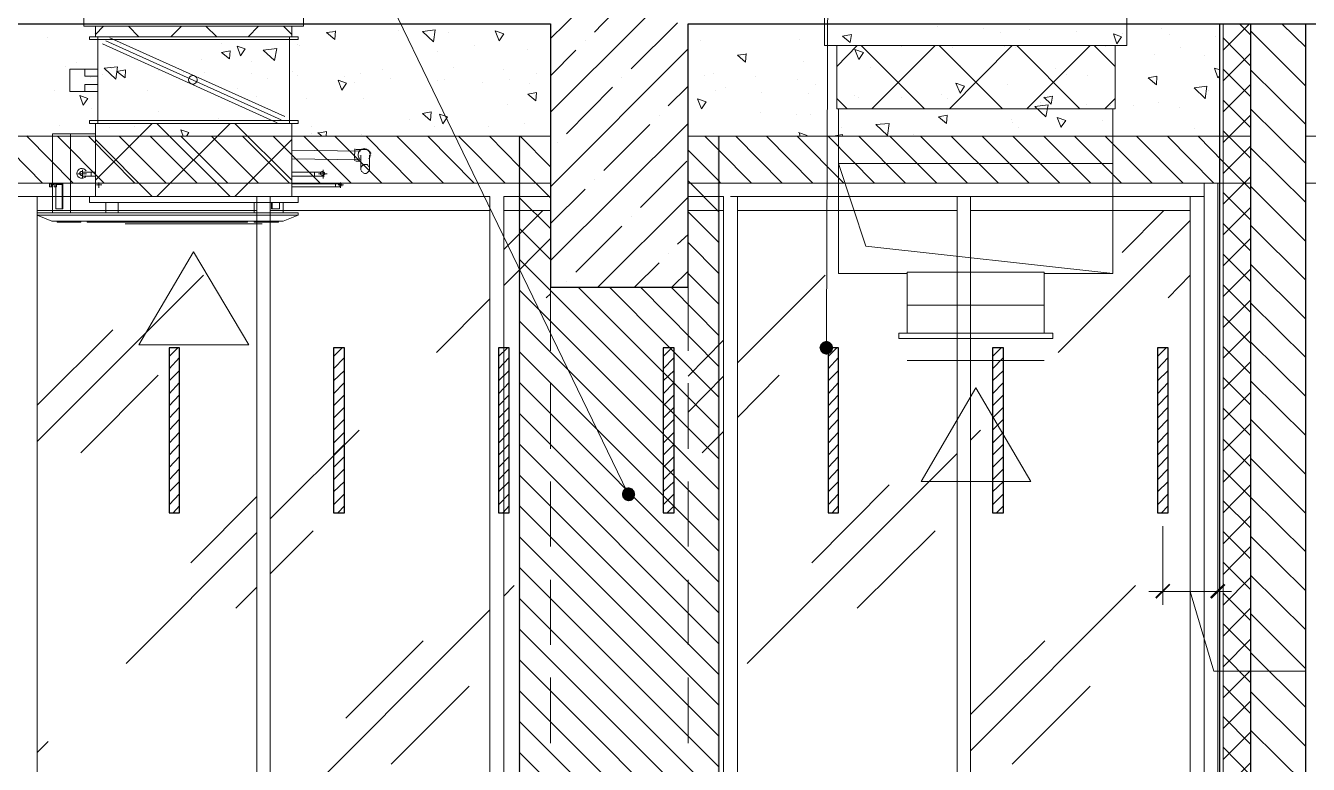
# Model space of a CAD drawing. Header units: millimetres. Extents: x -356862 to 418287, y 0 to 839748.
# Drawn here: x 327039 to 331712, y 784754 to 787443 of the extents above; entities that cross this region are included whole.
import ezdxf

# ---------------------------------------------------------------- set-up
doc = ezdxf.new("R2010")
doc.units = ezdxf.units.MM
doc.layers.add('PDF _Геометрия', color=7, linetype='Continuous', true_color=0xbababa)
doc.layers.add('PDF _Сплошная заливка', color=7, linetype='Continuous', true_color=0xf50000)

msp = doc.modelspace()

# ---------------------------------------------------------------- linework, layer by layer
at = {"layer": 'PDF _Геометрия', "color": 251, "lineweight": 20, "true_color": 0x545454}
for points in [[(329223.6235, 785760.2643), (329213.0388, 785781.4336), (327686.7284, 788935.6675), (327593.5832, 788935.6675), (323205.1759, 788935.6675)], [(329956.0832, 786295.849), (329956.0832, 786321.2522), (329966.6679, 788935.6675), (330059.813, 788935.6675), (334901.2445, 788935.6675)]]:
    msp.add_lwpolyline(points, dxfattribs=at)
at = {"layer": 'PDF _Геометрия', "color": 7, "lineweight": 30}
msp.add_lwpolyline([(317546.6074, 787449.5788), (320650.0348, 787449.5788), (320650.0348, 786490.607), (321149.6316, 786490.607), (321149.6316, 787449.5788), (324250.9421, 787449.5788), (324250.9421, 786490.607), (324750.5388, 786490.607), (324750.5388, 787449.5788), (328950.5388, 787449.5788), (328950.5388, 786490.607), (329452.2526, 786490.607), (329452.2526, 787449.5788), (334952.0509, 787449.5788), (334952.0509, 787690.9094), (334952.0509, 788497.4619)], dxfattribs=at)
at = {"layer": 'PDF _Геометрия', "color": 8, "lineweight": 18, "true_color": 0x808080}
for points in [[(328050.8413, 787441.1111), (327250.6397, 787441.1111), (327250.6397, 787790.4054), (328050.8413, 787790.4054)], [(331050.5388, 787371.2522), (329949.7324, 787371.2522), (329949.7324, 787771.353), (331050.5388, 787771.353)], [(327271.809, 787403.0062), (328031.7888, 787403.0062), (328031.7888, 787392.4215), (327271.809, 787392.4215)], [(328000.0348, 787403.0062), (328000.0348, 787087.5828), (327301.4461, 787087.5828), (327301.4461, 787403.0062)], [(327271.809, 787098.1675), (328031.7888, 787098.1675), (328031.7888, 787087.5828), (327271.809, 787087.5828)], [(328275.2364, 786937.2804), (328273.1195, 786937.2804), (328268.8856, 786937.2804), (328266.7687, 786935.1635), (328262.5348, 786930.9296), (328262.5348, 786928.8127), (328260.4179, 786924.5788), (328260.4179, 786922.4619), (328260.4179, 786918.228), (328262.5348, 786913.9941), (328262.5348, 786911.8772), (328266.7687, 786909.7603), (328268.8856, 786907.6433), (328273.1195, 786905.5264), (328275.2364, 786905.5264), (328279.4703, 786905.5264), (328283.7042, 786907.6433), (328285.8211, 786909.7603), (328287.938, 786911.8772), (328290.055, 786913.9941), (328292.1719, 786918.228), (328292.1719, 786922.4619), (328292.1719, 786924.5788), (328290.055, 786928.8127), (328287.938, 786930.9296), (328285.8211, 786935.1635), (328283.7042, 786937.2804), (328279.4703, 786937.2804)], [(330999.7324, 786941.5143), (330999.7324, 786541.4135), (330100.0348, 786640.9094), (330000.5388, 786941.5143)], [(330000.5388, 786541.4135), (330250.3372, 786541.4135), (330250.3372, 786545.6474), (330749.934, 786545.6474), (330749.934, 786541.4135), (330999.7324, 786541.4135), (330100.0348, 786640.9094), (330000.5388, 786941.5143)], [(328031.7888, 786799.6796), (327271.809, 786799.6796), (327271.809, 786820.849), (328031.7888, 786820.849)], [(327081.2848, 786753.107), (327134.2082, 786731.9377), (327204.0671, 786731.9377), (327906.8897, 786731.9377), (327976.7485, 786731.9377), (328031.7888, 786753.107), (328031.7888, 786761.5748), (328010.6195, 786761.5748), (327100.3372, 786761.5748), (327081.2848, 786761.5748)], [(327153.2606, 786727.7038), (327153.2606, 786729.8207), (327216.7687, 786729.8207), (327240.055, 786729.8207), (327240.055, 786727.7038), (327216.7687, 786727.7038)], [(327263.3413, 786727.7038), (327263.3413, 786729.8207), (327292.9784, 786729.8207), (327817.9784, 786729.8207), (327847.6155, 786729.8207), (327847.6155, 786727.7038), (327817.9784, 786727.7038), (327292.9784, 786727.7038)], [(327959.813, 786727.7038), (327896.305, 786727.7038), (327870.9018, 786727.7038), (327870.9018, 786729.8207), (327896.305, 786729.8207), (327959.813, 786729.8207)], [(327650.7405, 786619.7401), (327851.8493, 786281.0304), (327451.7485, 786281.0304)], [(330749.934, 786545.6474), (330749.934, 786424.982), (330250.3372, 786424.982), (330250.3372, 786545.6474)], [(330781.688, 786304.3167), (330220.7001, 786304.3167), (330220.7001, 786323.3691), (330781.688, 786323.3691)], [(330749.934, 786223.8732), (330250.3372, 786223.8732)], [(330500.1356, 786124.3772), (330701.2445, 785783.5506), (330301.1437, 785783.5506)], [(330500.1356, 786124.3772), (330701.2445, 785783.5506), (330301.1437, 785783.5506)], [(330500.1356, 786124.3772), (330701.2445, 785783.5506), (330301.1437, 785783.5506)]]:
    msp.add_lwpolyline(points, close=True, dxfattribs=at)
at = {"layer": 'PDF _Геометрия', "lineweight": 5}
for points in [[(328950.5388, 787396.6554), (329005.5792, 787449.5788), (329244.7929, 787690.9094)], [(328950.5388, 787127.8046), (329274.43, 787449.5788), (329515.7606, 787690.9094)], [(329111.4259, 787419.9417), (329141.063, 787449.5788), (329278.6638, 787589.2965)], [(329244.7929, 787286.5748), (329409.9138, 787449.5788), (329414.1477, 787453.8127)], [(331702.555, 787223.0667), (331501.4461, 787424.1756)], [(331702.555, 787364.9014), (331615.7606, 787449.5788)], [(329077.555, 787388.1877), (329077.555, 787388.1877)], [(328950.5388, 786856.8369), (329452.2526, 787358.5506)], [(328950.5388, 787261.1715), (329043.684, 787354.3167)], [(329210.9219, 787252.7038), (329210.9219, 787252.7038)], [(331702.555, 787083.349), (331501.4461, 787282.3409)], [(329009.813, 787049.478), (329177.0509, 787218.8328)], [(329380.2768, 787151.0909), (329452.2526, 787223.0667)], [(329346.4058, 787117.2199), (329346.4058, 787117.2199)], [(331702.555, 786941.5143), (331501.4461, 787140.5062)], [(328950.5388, 786587.9861), (329452.2526, 787087.5828)], [(329145.2969, 786916.1111), (329312.5348, 787083.349)], [(328975.9421, 787017.724), (328975.9421, 787017.724)], [(331702.555, 786799.6796), (331501.4461, 786998.6715)], [(329278.6638, 786780.6272), (329448.0187, 786949.982)], [(329111.4259, 786882.2401), (329111.4259, 786882.2401)], [(328950.5388, 786723.4699), (329077.555, 786848.3691)], [(329124.1276, 786490.607), (329452.2526, 786818.732)], [(331702.555, 786657.8449), (331501.4461, 786858.9538)], [(329244.7929, 786746.7562), (329244.7929, 786746.7562)], [(329043.684, 786545.6474), (329210.9219, 786712.8853)], [(329414.1477, 786647.2603), (329452.2526, 786683.2482)], [(331702.555, 786516.0103), (331501.4461, 786717.1191)], [(329380.2768, 786613.3893), (329380.2768, 786613.3893)], [(329257.4945, 786490.607), (329346.4058, 786579.5183)], [(329392.9784, 786490.607), (329452.2526, 786549.8812)], [(331702.555, 786374.1756), (331501.4461, 786575.2844)], [(329009.813, 786511.7764), (329009.813, 786511.7764)], [(331702.555, 786234.4578), (331501.4461, 786433.4498)], [(331702.555, 786092.6232), (331501.4461, 786291.6151)], [(331702.555, 785950.7885), (331501.4461, 786149.7804)], [(331702.555, 785808.9538), (331501.4461, 786010.0627)], [(331702.555, 785667.1191), (331501.4461, 785868.228)], [(331702.555, 785527.4014), (331501.4461, 785726.3933)], [(331702.555, 785385.5667), (331501.4461, 785584.5586)], [(331702.555, 785243.732), (331501.4461, 785442.724)], [(331702.555, 785101.8974), (331501.4461, 785303.0062)], [(331702.555, 784960.0627), (331501.4461, 785161.1715)], [(331702.555, 784818.228), (331501.4461, 785019.3369)], [(331702.555, 784678.5103), (331501.4461, 784877.5022)]]:
    msp.add_lwpolyline(points, dxfattribs=at)
at = {"layer": 'PDF _Геометрия', "color": 7, "lineweight": 5}
for points in [[(324750.5388, 787449.5788), (328950.5388, 787449.5788), (328950.5388, 787041.0103), (324750.5388, 787041.0103)], [(329452.2526, 787449.5788), (331389.2485, 787449.5788), (331389.2485, 787041.0103), (329452.2526, 787041.0103)]]:
    msp.add_lwpolyline(points, close=True, dxfattribs=at)
at = {"layer": 'PDF _Геометрия', "color": 8, "lineweight": 18, "true_color": 0x808080}
for points in [[(327292.9784, 787411.474), (327322.6155, 787441.1111)], [(327292.9784, 787403.0062), (327292.9784, 787441.1111)], [(327451.7485, 787403.0062), (327413.6437, 787441.1111)], [(327568.18, 787403.0062), (327606.2848, 787441.1111)], [(327735.4179, 787403.0062), (327695.1961, 787441.1111)], [(327849.7324, 787403.0062), (327887.8372, 787441.1111)], [(328008.5026, 787411.474), (327978.8655, 787441.1111)], [(328008.5026, 787403.0062), (328008.5026, 787441.1111)], [(327301.4461, 787392.4215), (327301.4461, 787098.1675)], [(327955.5792, 787089.6998), (327318.3816, 787377.603)], [(327970.3977, 787100.2844), (327331.0832, 787388.1877)], [(327983.0993, 787112.9861), (327345.9018, 787398.7724)], [(328000.0348, 787098.1675), (328000.0348, 787392.4215)], [(329994.188, 787295.0425), (330068.2808, 787371.2522)], [(331008.2001, 787371.2522), (331008.2001, 787140.5062), (329994.188, 787140.5062), (329994.188, 787371.2522)], [(330313.8453, 787140.5062), (330083.0993, 787371.2522)], [(330121.2042, 787140.5062), (330351.9501, 787371.2522)], [(330597.5147, 787140.5062), (330366.7687, 787371.2522)], [(330404.8735, 787140.5062), (330633.5026, 787371.2522)], [(330879.0671, 787140.5062), (330650.438, 787371.2522)], [(330686.4259, 787140.5062), (330917.1719, 787371.2522)], [(331008.2001, 787295.0425), (330931.9905, 787371.2522)], [(327301.4461, 787229.4175), (327254.8735, 787229.4175), (327254.8735, 787204.0143), (327301.4461, 787204.0143), (327199.8332, 787204.0143), (327199.8332, 787284.4578), (327301.4461, 787284.4578), (327254.8735, 787284.4578), (327254.8735, 787259.0546), (327301.4461, 787259.0546)], [(330032.2929, 787140.5062), (329994.188, 787178.6111)], [(330970.0953, 787140.5062), (331008.2001, 787178.6111)], [(330000.5388, 787140.5062), (330000.5388, 787089.6998), (330000.5388, 786941.5143)], [(330999.7324, 786941.5143), (330999.7324, 787089.6998), (330999.7324, 787140.5062)], [(327136.3251, 786867.4215), (327136.3251, 787049.478), (327201.9501, 787049.478), (327292.9784, 787049.478)], [(327201.9501, 787049.478), (327201.9501, 786761.5748)], [(327292.9784, 786880.1232), (327500.438, 787087.5828)], [(327292.9784, 786820.849), (327292.9784, 787087.5828)], [(327517.3735, 786820.849), (327784.1074, 787087.5828)], [(327784.1074, 786820.849), (327517.3735, 787087.5828)], [(328008.5026, 786880.1232), (327801.0429, 787087.5828)], [(328008.5026, 786820.849), (328008.5026, 787087.5828)], [(327500.438, 786820.849), (327292.9784, 787028.3086)], [(327801.0429, 786820.849), (328008.5026, 787028.3086)], [(328258.3009, 786985.9699), (328008.5026, 786990.2038)], [(328008.5026, 786958.4498), (328258.3009, 786954.2159)], [(328241.3655, 786992.3207), (328277.3534, 786992.3207), (328279.4703, 786992.3207), (328281.5872, 786992.3207), (328283.7042, 786990.2038), (328285.8211, 786990.2038), (328287.938, 786990.2038), (328287.938, 786988.0869), (328290.055, 786988.0869), (328290.055, 786985.9699), (328292.1719, 786985.9699), (328292.1719, 786983.853), (328294.2888, 786983.853), (328294.2888, 786981.7361), (328296.4058, 786979.6191), (328296.4058, 786977.5022)], [(328254.0671, 786971.1514), (328254.0671, 786971.1514)], [(328260.4179, 786971.1514), (328260.4179, 786922.4619)], [(328292.1719, 786922.4619), (328292.1719, 786971.1514)], [(328298.5227, 786971.1514), (328298.5227, 786971.1514)], [(327246.4058, 786886.474), (327246.4058, 786918.228)], [(327246.4058, 786894.9417), (327248.5227, 786894.9417), (327250.6397, 786894.9417), (327252.7566, 786894.9417), (327254.8735, 786894.9417), (327256.9905, 786894.9417), (327259.1074, 786894.9417), (327261.2243, 786894.9417), (327263.3413, 786894.9417), (327265.4582, 786894.9417), (327267.5751, 786894.9417), (327269.6921, 786894.9417), (327271.809, 786894.9417), (327273.9259, 786894.9417), (327276.0429, 786894.9417), (327278.1598, 786894.9417), (327278.1598, 786903.4094), (327278.1598, 786909.7603), (327276.0429, 786909.7603), (327273.9259, 786909.7603), (327271.809, 786909.7603), (327269.6921, 786909.7603), (327267.5751, 786909.7603), (327265.4582, 786909.7603), (327263.3413, 786909.7603), (327261.2243, 786909.7603), (327259.1074, 786909.7603), (327256.9905, 786909.7603), (327254.8735, 786909.7603), (327252.7566, 786909.7603), (327250.6397, 786909.7603), (327248.5227, 786909.7603), (327246.4058, 786909.7603)], [(327292.9784, 786909.7603), (327278.1598, 786909.7603), (327278.1598, 786903.4094), (327278.1598, 786894.9417), (327292.9784, 786894.9417)], [(328008.5026, 786894.9417), (328091.063, 786894.9417), (328091.063, 786903.4094), (328091.063, 786909.7603), (328008.5026, 786909.7603)], [(328120.7001, 786894.9417), (328118.5832, 786894.9417), (328116.4663, 786894.9417), (328114.3493, 786894.9417), (328112.2324, 786894.9417), (328110.1155, 786894.9417), (328107.9985, 786894.9417), (328105.8816, 786894.9417), (328103.7647, 786894.9417), (328101.6477, 786894.9417), (328099.5308, 786894.9417), (328097.4138, 786894.9417), (328095.2969, 786894.9417), (328093.18, 786894.9417), (328091.063, 786894.9417), (328091.063, 786903.4094), (328091.063, 786909.7603), (328093.18, 786909.7603), (328095.2969, 786909.7603), (328097.4138, 786909.7603), (328099.5308, 786909.7603), (328101.6477, 786909.7603), (328103.7647, 786909.7603), (328105.8816, 786909.7603), (328107.9985, 786909.7603), (328110.1155, 786909.7603), (328112.2324, 786909.7603), (328114.3493, 786909.7603), (328116.4663, 786909.7603), (328118.5832, 786909.7603), (328120.7001, 786909.7603)], [(328122.8171, 786886.474), (328122.8171, 786918.228)], [(328124.934, 786909.7603), (328127.0509, 786909.7603), (328127.0509, 786907.6433), (328129.1679, 786907.6433)], [(328241.3655, 786949.982), (328260.4179, 786949.982)], [(327140.559, 786865.3046), (327134.2082, 786865.3046), (327134.2082, 786856.8369), (327132.0913, 786856.8369), (327125.7405, 786856.8369), (327125.7405, 786867.4215), (327132.0913, 786867.4215), (327132.0913, 786856.8369)], [(327132.0913, 786867.4215), (327140.559, 786867.4215)], [(327136.3251, 786761.5748), (327136.3251, 786865.3046), (327136.3251, 786856.8369), (327134.2082, 786856.8369)], [(327172.313, 786776.3933), (327149.0268, 786776.3933), (327149.0268, 786856.8369), (327149.0268, 786867.4215), (327174.43, 786867.4215), (327174.43, 786776.3933), (327172.313, 786776.3933), (327172.313, 786865.3046), (327151.1437, 786865.3046), (327151.1437, 786856.8369), (327149.0268, 786856.8369), (327142.6759, 786856.8369), (327142.6759, 786867.4215), (327149.0268, 786867.4215)], [(327229.4703, 786903.4094), (327261.2243, 786903.4094)], [(327297.2122, 786863.1877), (327316.2647, 786863.1877)], [(327305.68, 786852.603), (327305.68, 786871.6554)], [(328008.5026, 786856.8369), (328167.2727, 786856.8369), (328167.2727, 786863.1877), (328167.2727, 786867.4215), (328008.5026, 786867.4215)], [(328105.8816, 786903.4094), (328137.6356, 786903.4094)], [(328127.0509, 786897.0586), (328127.0509, 786894.9417), (328124.934, 786894.9417), (328122.8171, 786894.9417)], [(328129.1679, 786905.5264), (328129.1679, 786903.4094), (328129.1679, 786901.2925)], [(328177.8574, 786863.1877), (328196.9098, 786863.1877)], [(328186.3251, 786852.603), (328186.3251, 786871.6554)], [(328190.559, 786863.1877), (328190.559, 786863.1877)], [(328190.559, 786863.1877), (328190.559, 786861.0707), (328190.559, 786858.9538)], [(327331.0832, 786799.6796), (327331.0832, 786761.5748)], [(327375.5388, 786761.5748), (327375.5388, 786799.6796)], [(327870.9018, 786799.6796), (327870.9018, 786761.5748)], [(327936.5268, 786799.6796), (327936.5268, 786776.3933), (327934.4098, 786776.3933), (327934.4098, 786799.6796)], [(327964.0469, 786799.6796), (327964.0469, 786776.3933), (327936.5268, 786776.3933)], [(327976.7485, 786799.6796), (327976.7485, 786761.5748)], [(328031.7888, 786753.107), (328010.6195, 786753.107), (327100.3372, 786753.107), (327081.2848, 786753.107)], [(327100.3372, 786753.107), (327134.2082, 786753.107), (327976.7485, 786753.107), (328010.6195, 786753.107)], [(327974.6316, 786731.9377), (327847.6155, 786729.8207), (327976.7485, 786731.9377), (327906.8897, 786731.9377), (327204.0671, 786731.9377), (327134.2082, 786731.9377), (327263.3413, 786729.8207), (327138.4421, 786731.9377)], [(327216.7687, 786729.8207), (327216.7687, 786727.7038)], [(327292.9784, 786729.8207), (327292.9784, 786727.7038)], [(327817.9784, 786729.8207), (327817.9784, 786727.7038)], [(327896.305, 786729.8207), (327896.305, 786727.7038)], [(327400.9421, 786721.353), (327900.5388, 786721.353)], [(330250.3372, 786424.982), (330250.3372, 786323.3691)], [(330749.934, 786323.3691), (330749.934, 786424.982)], [(330250.3372, 786223.8732), (330749.934, 786223.8732)]]:
    msp.add_lwpolyline(points, dxfattribs=at)
at = {"layer": 'PDF _Геометрия', "color": 254, "lineweight": 5, "true_color": 0xdcdcdc}
for points in [[(328167.2727, 787424.1756), (328165.1558, 787392.4215), (328135.5187, 787417.8248), (328167.2727, 787422.0586)], [(328395.9018, 787424.1756), (328395.9018, 787424.1756)], [(330360.4179, 787438.9941), (330360.4179, 787438.9941)], [(330527.6558, 787432.6433), (330527.6558, 787432.6433)], [(330697.0106, 787428.4094), (330697.0106, 787428.4094)], [(331175.438, 787432.6433), (331175.438, 787432.6433)], [(327119.3897, 787398.7724), (327119.3897, 787398.7724)], [(327290.8614, 787413.5909), (327290.8614, 787413.5909)], [(327752.3534, 787377.603), (327752.3534, 787377.603)], [(328580.0751, 787417.8248), (328580.0751, 787417.8248)], [(329496.7082, 787390.3046), (329496.7082, 787390.3046)], [(329858.7042, 787392.4215), (329858.7042, 787392.4215)], [(330591.1638, 787419.9417), (330591.1638, 787419.9417)], [(330866.3655, 787422.0586), (330866.3655, 787422.0586)], [(331035.7203, 787415.7078), (331035.7203, 787415.7078)], [(331205.0751, 787409.357), (331205.0751, 787409.357)], [(331374.43, 787403.0062), (331374.43, 787403.0062)], [(327386.1235, 787373.3691), (327386.1235, 787373.3691)], [(328029.6719, 787373.3691), (328029.6719, 787373.3691)], [(328038.1397, 787371.2522), (328038.1397, 787371.2522)], [(328539.8534, 787347.9659), (328539.8534, 787347.9659)], [(328673.2203, 787371.2522), (328673.2203, 787371.2522)], [(328867.9784, 787356.4336), (328867.9784, 787356.4336)], [(329663.9461, 787341.6151), (329661.8292, 787309.8611), (329632.1921, 787335.2643), (329663.9461, 787339.4982)], [(329960.3171, 787369.1353), (329960.3171, 787369.1353)], [(330231.2848, 787369.1353), (330231.2848, 787369.1353)], [(330415.4582, 787362.7844), (330415.4582, 787362.7844)], [(330603.8655, 787367.0183), (330603.8655, 787367.0183)], [(330646.2042, 787362.7844), (330646.2042, 787362.7844)], [(330974.3292, 787369.1353), (330974.3292, 787369.1353)], [(331150.0348, 787339.4982), (331150.0348, 787339.4982)], [(331247.4138, 787364.9014), (331247.4138, 787364.9014)], [(331332.0913, 787333.1474), (331332.0913, 787333.1474)], [(327182.8977, 787292.9256), (327182.8977, 787292.9256)], [(327223.1195, 787307.7441), (327223.1195, 787307.7441)], [(327352.2526, 787286.5748), (327352.2526, 787286.5748)], [(327678.2606, 787318.3288), (327678.2606, 787318.3288)], [(327862.434, 787311.978), (327862.434, 787311.978)], [(328338.7445, 787284.4578), (328338.7445, 787284.4578)], [(328597.0106, 787290.8086), (328597.0106, 787290.8086)], [(328781.184, 787284.4578), (328781.184, 787284.4578)], [(329873.5227, 787314.0949), (329873.5227, 787314.0949)], [(330116.9703, 787290.8086), (330116.9703, 787290.8086)], [(330445.0953, 787299.2764), (330445.0953, 787299.2764)], [(330790.1558, 787286.5748), (330790.1558, 787286.5748)], [(331389.2485, 787261.1715), (331382.8977, 787252.7038), (331370.1961, 787288.6917), (331389.2485, 787282.3409)], [(327276.0429, 787252.7038), (327276.0429, 787252.7038)], [(327320.4985, 787265.4054), (327320.4985, 787265.4054)], [(327521.6074, 787280.224), (327521.6074, 787280.224)], [(327614.7526, 787271.7562), (327614.7526, 787271.7562)], [(327690.9622, 787273.8732), (327690.9622, 787273.8732)], [(327860.3171, 787269.6393), (327860.3171, 787269.6393)], [(327919.5913, 787250.5869), (327919.5913, 787250.5869)], [(328010.6195, 787278.107), (328010.6195, 787278.107)], [(328029.6719, 787263.2885), (328029.6719, 787263.2885)], [(328199.0268, 787256.9377), (328199.0268, 787256.9377)], [(328258.3009, 787269.6393), (328258.3009, 787269.6393)], [(328368.3816, 787250.5869), (328368.3816, 787250.5869)], [(328537.7364, 787244.2361), (328537.7364, 787244.2361)], [(328563.1397, 787248.4699), (328563.1397, 787248.4699)], [(328704.9743, 787237.8853), (328704.9743, 787237.8853)], [(328800.2364, 787248.4699), (328800.2364, 787248.4699)], [(328901.8493, 787269.6393), (328901.8493, 787269.6393)], [(329513.6437, 787263.2885), (329513.6437, 787263.2885)], [(329545.3977, 787267.5224), (329545.3977, 787267.5224)], [(329697.8171, 787256.9377), (329697.8171, 787256.9377)], [(329850.2364, 787246.353), (329850.2364, 787246.353)], [(330188.9461, 787265.4054), (330188.9461, 787265.4054)], [(330493.7848, 787244.2361), (330493.7848, 787244.2361)], [(330832.4945, 787265.4054), (330832.4945, 787265.4054)], [(330906.5872, 787263.2885), (330906.5872, 787263.2885)], [(331135.2163, 787244.2361), (331135.2163, 787244.2361)], [(327144.7929, 787206.1312), (327144.7929, 787206.1312)], [(327481.3856, 787206.1312), (327481.3856, 787206.1312)], [(327809.5106, 787214.599), (327809.5106, 787214.599)], [(328237.1316, 787235.7683), (328237.1316, 787235.7683)], [(328874.3292, 787231.5344), (328874.3292, 787231.5344)], [(329551.7485, 787206.1312), (329551.7485, 787206.1312)], [(329587.7364, 787218.8328), (329587.7364, 787218.8328)], [(329721.1034, 787199.7804), (329721.1034, 787199.7804)], [(329890.4582, 787195.5465), (329890.4582, 787195.5465)], [(329915.8614, 787227.3006), (329915.8614, 787227.3006)], [(330377.3534, 787191.3127), (330377.3534, 787191.3127)], [(330432.3937, 787233.6514), (330432.3937, 787233.6514)], [(330616.5671, 787227.3006), (330616.5671, 787227.3006)], [(331336.3251, 787178.6111), (331296.1034, 787216.7159), (331342.6759, 787223.0667), (331336.3251, 787176.4941)], [(331349.0268, 787206.1312), (331349.0268, 787206.1312)], [(327879.3695, 787184.9619), (327879.3695, 787184.9619)], [(328063.5429, 787178.6111), (328063.5429, 787178.6111)], [(328271.0026, 787178.6111), (328271.0026, 787178.6111)], [(328796.0026, 787157.4417), (328796.0026, 787157.4417)], [(330059.813, 787189.1957), (330059.813, 787189.1957)], [(330072.5147, 787180.728), (330072.5147, 787180.728)], [(330229.1679, 787182.8449), (330229.1679, 787182.8449)], [(330398.5227, 787176.4941), (330398.5227, 787176.4941)], [(330565.7606, 787170.1433), (330565.7606, 787170.1433)], [(330735.1155, 787163.7925), (330735.1155, 787163.7925)], [(330747.8171, 787180.728), (330779.5711, 787187.0788), (330775.3372, 787157.4417), (330747.8171, 787182.8449)], [(330904.4703, 787157.4417), (330904.4703, 787157.4417)], [(330991.2647, 787153.2078), (330991.2647, 787153.2078)], [(331073.8251, 787151.0909), (331073.8251, 787151.0909)], [(331164.8534, 787161.6756), (331164.8534, 787161.6756)], [(331243.18, 787144.7401), (331243.18, 787144.7401)], [(327280.2768, 787142.6232), (327280.2768, 787142.6232)], [(327521.6074, 787129.9215), (327521.6074, 787129.9215)], [(327741.7687, 787106.6353), (327741.7687, 787106.6353)], [(328438.2405, 787102.4014), (328438.2405, 787102.4014)], [(329714.7526, 787127.8046), (329714.7526, 787127.8046)], [(329848.1195, 787121.4538), (329848.1195, 787121.4538)], [(329898.9259, 787121.4538), (329898.9259, 787121.4538)], [(330631.3856, 787100.2844), (330631.3856, 787100.2844)], [(330811.3251, 787072.7643), (330796.5066, 787108.7522), (330828.2606, 787098.1675), (330811.3251, 787074.8812)], [(330963.7445, 787098.1675), (330963.7445, 787098.1675)], [(327161.7284, 787079.1151), (327161.7284, 787079.1151)], [(327345.9018, 787072.7643), (327345.9018, 787072.7643)], [(327436.93, 787076.9982), (327436.93, 787076.9982)], [(327612.6356, 787041.0103), (327604.1679, 787064.2965), (327633.805, 787053.7119), (327625.3372, 787041.0103)], [(328080.4784, 787076.9982), (328080.4784, 787076.9982)], [(328080.4784, 787051.5949), (328080.4784, 787051.5949)], [(328133.4018, 787041.0103), (328135.5187, 787057.9457), (328103.7647, 787051.5949)], [(328118.5832, 787041.0103), (328103.7647, 787053.7119)], [(328529.2687, 787076.9982), (328529.2687, 787076.9982)], [(328724.0268, 787074.8812), (328724.0268, 787074.8812)], [(328857.3937, 787085.4659), (328857.3937, 787085.4659)], [(329884.1074, 787041.0103), (329886.2243, 787043.1272), (329854.4703, 787053.7119)], [(329860.8211, 787041.0103), (329856.5872, 787053.7119)], [(330011.1235, 787072.7643), (330011.1235, 787072.7643)], [(330635.6195, 787089.6998), (330635.6195, 787089.6998)], [(330654.6719, 787070.6474), (330654.6719, 787070.6474)], [(330815.559, 787093.9336), (330815.559, 787093.9336)], [(331298.2203, 787068.5304), (331298.2203, 787068.5304)], [(327047.4138, 787043.1272), (327047.4138, 787043.1272)], [(328262.5348, 787045.2441), (328262.5348, 787045.2441)], [(329983.6034, 787041.0103), (329981.4864, 787041.0103), (330015.3574, 787047.3611), (330013.2405, 787041.0103)], [(330273.6235, 787047.3611), (330273.6235, 787047.3611)], [(328781.184, 786628.2078), (328923.0187, 786770.0425)], [(331033.6034, 786617.6232), (331186.0227, 786770.0425)], [(330800.7405, 786253.5103), (331281.2848, 786734.0546)], [(328781.184, 786496.9578), (328950.5388, 786668.4296)], [(327081.2848, 785929.6191), (327686.7284, 786535.0627)], [(329632.1921, 786215.4054), (329951.8493, 786535.0627)], [(331200.8413, 786452.5022), (331281.2848, 786535.0627)], [(328535.6195, 786253.5103), (328730.3776, 786448.2683)], [(328935.7203, 786452.5022), (328950.5388, 786467.3207)], [(327081.2848, 786060.8691), (327356.4864, 786336.0707)], [(329452.2526, 786166.7159), (329581.3856, 786297.9659)], [(327240.055, 785887.2804), (327521.6074, 786170.9498)], [(329452.2526, 786035.4659), (329581.3856, 786166.7159)], [(329632.1921, 786016.4135), (329784.6114, 786170.9498)], [(327930.1759, 785648.0667), (328254.0671, 785969.8409)], [(329503.059, 785887.2804), (329581.3856, 785965.607)], [(330481.0832, 785933.853), (330517.0711, 785969.8409)], [(329668.18, 785120.9498), (330432.3937, 785885.1635)], [(329903.1598, 785487.1796), (330184.7122, 785770.849)], [(327640.1558, 785487.1796), (327881.4864, 785728.5103)], [(327930.1759, 785446.9578), (328086.8292, 785603.6111)], [(330068.2808, 785322.0586), (330351.9501, 785603.6111)], [(327405.1759, 785120.9498), (327881.4864, 785597.2603)], [(327805.2768, 785322.0586), (327881.4864, 785398.2683)], [(328781.184, 785366.5143), (328819.2888, 785404.6191)], [(330481.0832, 784803.4094), (331082.2929, 785404.6191)], [(327970.3977, 784555.728), (328730.3776, 785315.7078)], [(328205.3776, 784921.9578), (328486.93, 785203.5103)], [(330481.0832, 784934.6594), (330752.0509, 785203.5103)], [(328370.4985, 784754.7199), (328654.1679, 785038.3893)], [(330633.5026, 784754.7199), (330917.1719, 785038.3893)], [(327081.2848, 784797.0586), (327121.5066, 784837.2804)]]:
    msp.add_lwpolyline(points, dxfattribs=at)
for points in [[(328531.3856, 787428.4094), (328525.0348, 787383.9538), (328484.813, 787422.0586)], [(328749.43, 787424.1756), (328781.184, 787413.5909), (328764.2485, 787388.1877)], [(330015.3574, 787405.1232), (330047.1114, 787411.474), (330042.8776, 787381.8369)], [(331001.8493, 787413.5909), (331031.4864, 787403.0062), (331014.5509, 787377.603)], [(327752.3534, 787345.849), (327784.1074, 787352.1998), (327781.9905, 787322.5627)], [(327809.5106, 787369.1353), (327839.1477, 787358.5506), (327822.2122, 787333.1474)], [(327953.4622, 787360.6675), (327944.9945, 787316.2119), (327904.7727, 787354.3167)], [(330059.813, 787356.4336), (330091.5671, 787345.849), (330074.6316, 787320.4457)], [(327373.4219, 787292.9256), (327367.0711, 787248.4699), (327324.7324, 787288.6917)], [(327371.305, 787275.9901), (327403.059, 787282.3409), (327400.9421, 787252.7038)], [(328177.8574, 787244.2361), (328207.4945, 787233.6514), (328190.559, 787208.2482)], [(331128.8655, 787252.7038), (331160.6195, 787259.0546), (331158.5026, 787227.3006)], [(328867.9784, 787193.4296), (328899.7324, 787199.7804), (328897.6155, 787170.1433)], [(330428.1598, 787233.6514), (330459.9138, 787223.0667), (330442.9784, 787197.6635)], [(327235.8211, 787189.1957), (327265.4582, 787178.6111), (327248.5227, 787153.2078)], [(329486.1235, 787176.4941), (329517.8776, 787165.9094), (329500.9421, 787140.5062)], [(330764.7526, 787155.3248), (330756.2848, 787110.8691), (330716.063, 787148.974)], [(328484.813, 787123.5707), (328516.5671, 787129.9215), (328514.4501, 787098.1675)], [(328546.2042, 787121.4538), (328575.8413, 787110.8691), (328558.9058, 787085.4659)], [(330364.6518, 787110.8691), (330396.4058, 787117.2199), (330394.2888, 787087.5828)], [(330184.7122, 787087.5828), (330178.3614, 787043.1272), (330136.0227, 787083.349)]]:
    msp.add_lwpolyline(points, close=True, dxfattribs=at)
at = {"layer": 'PDF _Геометрия', "color": 7, "lineweight": 5}
for points in [[(328950.5388, 787449.5788), (328950.5388, 786490.607), (329452.2526, 786490.607), (329452.2526, 787449.5788)], [(331702.555, 787041.0103), (334253.4622, 787041.0103), (334253.4622, 787449.5788)], [(324750.5388, 787041.0103), (328950.5388, 787041.0103)], [(329452.2526, 787041.0103), (331501.4461, 787041.0103)], [(331702.555, 786869.5385), (334253.4622, 786869.5385), (334253.4622, 787041.0103)], [(324750.5388, 786869.5385), (328950.5388, 786869.5385)], [(329452.2526, 786869.5385), (331501.4461, 786869.5385)], [(331382.8977, 786869.5385), (331382.8977, 783488.7925)]]:
    msp.add_lwpolyline(points, dxfattribs=at)
at = {"layer": 'PDF _Геометрия', "color": 161, "lineweight": 30, "true_color": 0x7f9fff}
msp.add_lwpolyline([(331452.7566, 782669.5385), (331389.2485, 782669.5385), (331389.2485, 787449.5788), (331501.4461, 787449.5788)], dxfattribs=at)
at = {"layer": 'PDF _Геометрия', "color": 161, "lineweight": 9, "true_color": 0x7f9fff}
for points in [[(331497.2122, 787449.5788), (331401.9501, 787354.3167)], [(331501.4461, 787409.357), (331461.2243, 787449.5788)], [(331501.4461, 787297.1594), (331401.9501, 787398.7724)], [(331501.4461, 787341.6151), (331401.9501, 787242.1191)], [(331501.4461, 787184.9619), (331401.9501, 787284.4578)], [(331501.4461, 787229.4175), (331401.9501, 787129.9215)], [(331501.4461, 787072.7643), (331401.9501, 787172.2603)], [(331501.4461, 787117.2199), (331401.9501, 787017.724)], [(331501.4461, 786960.5667), (331401.9501, 787060.0627)], [(327100.3372, 786869.5385), (326930.9824, 787041.0103)], [(327212.5348, 786869.5385), (327043.18, 787041.0103)], [(327324.7324, 786869.5385), (327155.3776, 787041.0103)], [(327436.93, 786869.5385), (327267.5751, 787041.0103)], [(327551.2445, 786869.5385), (327379.7727, 787041.0103)], [(327663.4421, 786869.5385), (327491.9703, 787041.0103)], [(327775.6397, 786869.5385), (327604.1679, 787041.0103)], [(327887.8372, 786869.5385), (327716.3655, 787041.0103)], [(328000.0348, 786869.5385), (327828.563, 787041.0103)], [(328112.2324, 786869.5385), (327940.7606, 787041.0103)], [(328224.43, 786869.5385), (328052.9582, 787041.0103)], [(328336.6276, 786869.5385), (328165.1558, 787041.0103)], [(328448.8251, 786869.5385), (328279.4703, 787041.0103)], [(328561.0227, 786869.5385), (328391.6679, 787041.0103)], [(328673.2203, 786869.5385), (328503.8655, 787041.0103)], [(328785.4179, 786869.5385), (328616.063, 787041.0103)], [(328950.5388, 786816.6151), (328838.3413, 786928.8127), (328728.2606, 787041.0103)], [(328950.5388, 786928.8127), (328840.4582, 787041.0103)], [(329682.9985, 786869.5385), (329564.4501, 786990.2038), (329513.6437, 787041.0103)], [(329795.1961, 786869.5385), (329625.8413, 787041.0103)], [(329907.3937, 786869.5385), (329738.0388, 787041.0103)], [(330019.5913, 786869.5385), (329850.2364, 787041.0103)], [(330131.7888, 786869.5385), (329962.434, 787041.0103)], [(330243.9864, 786869.5385), (330074.6316, 787041.0103)], [(330358.3009, 786869.5385), (330186.8292, 787041.0103)], [(330470.4985, 786869.5385), (330299.0268, 787041.0103)], [(330582.6961, 786869.5385), (330411.2243, 787041.0103)], [(330694.8937, 786869.5385), (330523.4219, 787041.0103)], [(330807.0913, 786869.5385), (330635.6195, 787041.0103)], [(330919.2888, 786869.5385), (330747.8171, 787041.0103)], [(331031.4864, 786869.5385), (330860.0147, 787041.0103)], [(331143.684, 786869.5385), (330972.2122, 787041.0103)], [(331255.8816, 786869.5385), (331086.5268, 787041.0103)], [(331368.0792, 786869.5385), (331198.7243, 787041.0103)], [(331501.4461, 786848.3691), (331401.9501, 786947.8651), (331310.9219, 787041.0103)], [(331501.4461, 787005.0224), (331401.9501, 786905.5264)], [(329570.8009, 786869.5385), (329564.4501, 786878.0062), (329452.2526, 786990.2038)], [(329564.4501, 786765.8086), (329452.2526, 786878.0062)], [(331501.4461, 786892.8248), (331401.9501, 786793.3288)], [(328950.5388, 786704.4175), (328838.3413, 786816.6151)], [(331501.4461, 786736.1715), (331401.9501, 786835.6675)], [(331501.4461, 786780.6272), (331401.9501, 786681.1312)], [(329564.4501, 786653.6111), (329452.2526, 786765.8086)], [(331501.4461, 786623.974), (331401.9501, 786723.4699)], [(328950.5388, 786592.2199), (328838.3413, 786704.4175)], [(329564.4501, 786541.4135), (329452.2526, 786653.6111)], [(331501.4461, 786668.4296), (331401.9501, 786568.9336)], [(329564.4501, 785866.1111), (328838.3413, 786592.2199)], [(331501.4461, 786511.7764), (331401.9501, 786611.2724)], [(329564.4501, 786429.2159), (329452.2526, 786541.4135)], [(331501.4461, 786556.232), (331401.9501, 786456.7361)], [(329564.4501, 785978.3086), (329052.1518, 786490.607)], [(329564.4501, 786090.5062), (329166.4663, 786490.607)], [(329564.4501, 786202.7038), (329278.6638, 786490.607)], [(329564.4501, 786314.9014), (329390.8614, 786490.607)], [(331501.4461, 786399.5788), (331401.9501, 786499.0748)], [(329564.4501, 785753.9135), (328838.3413, 786480.0224)], [(331501.4461, 786444.0344), (331401.9501, 786344.5385)], [(329564.4501, 785641.7159), (328838.3413, 786367.8248)], [(331501.4461, 786287.3812), (331401.9501, 786386.8772)], [(331501.4461, 786331.8369), (331401.9501, 786232.3409)], [(329564.4501, 785529.5183), (328838.3413, 786255.6272)], [(331501.4461, 786175.1836), (331401.9501, 786274.6796)], [(331501.4461, 786219.6393), (331401.9501, 786120.1433)], [(331501.4461, 786062.9861), (331401.9501, 786162.482)], [(329564.4501, 785417.3207), (328838.3413, 786143.4296)], [(331501.4461, 786107.4417), (331401.9501, 786007.9457)], [(329564.4501, 785305.1232), (328838.3413, 786031.232)], [(331501.4461, 785950.7885), (331401.9501, 786050.2844)], [(331501.4461, 785995.2441), (331401.9501, 785895.7482)], [(331501.4461, 785838.5909), (331401.9501, 785938.0869)], [(329564.4501, 785192.9256), (328838.3413, 785919.0344)], [(331501.4461, 785883.0465), (331401.9501, 785781.4336)], [(329564.4501, 785080.728), (328838.3413, 785806.8369)], [(331501.4461, 785726.3933), (331401.9501, 785825.8893)], [(331501.4461, 785770.849), (331401.9501, 785669.2361)], [(329564.4501, 784968.5304), (328838.3413, 785694.6393)], [(331501.4461, 785614.1957), (331401.9501, 785713.6917)], [(331501.4461, 785658.6514), (331401.9501, 785557.0385)], [(331501.4461, 785501.9982), (331401.9501, 785601.4941)], [(329564.4501, 784856.3328), (328838.3413, 785582.4417)], [(331501.4461, 785546.4538), (331401.9501, 785444.8409)], [(329564.4501, 784744.1353), (328838.3413, 785470.2441)], [(331501.4461, 785389.8006), (331401.9501, 785489.2965)], [(331501.4461, 785434.2562), (331401.9501, 785332.6433)], [(331501.4461, 785277.603), (331401.9501, 785377.099)], [(329564.4501, 784631.9377), (328838.3413, 785358.0465)], [(331501.4461, 785322.0586), (331401.9501, 785220.4457)], [(329564.4501, 784519.7401), (328838.3413, 785245.849)], [(331501.4461, 785165.4054), (331401.9501, 785264.9014)], [(331501.4461, 785209.8611), (331401.9501, 785108.2482)], [(329564.4501, 784407.5425), (328838.3413, 785133.6514)], [(331501.4461, 785051.0909), (331401.9501, 785152.7038)], [(331501.4461, 785095.5465), (331401.9501, 784996.0506)], [(331501.4461, 784938.8933), (331401.9501, 785040.5062)], [(329564.4501, 784295.3449), (328838.3413, 785021.4538)], [(331501.4461, 784983.349), (331401.9501, 784883.853)], [(329564.4501, 784183.1474), (328838.3413, 784909.2562)], [(331501.4461, 784826.6957), (331401.9501, 784928.3086)], [(331501.4461, 784871.1514), (331401.9501, 784771.6554)], [(331501.4461, 784714.4982), (331401.9501, 784816.1111)], [(329564.4501, 784070.9498), (328838.3413, 784797.0586)], [(331501.4461, 784758.9538), (331401.9501, 784659.4578)]]:
    msp.add_lwpolyline(points, dxfattribs=at)
for points in [[(331501.4461, 782669.5385), (331401.9501, 782669.5385), (331401.9501, 787449.5788), (331501.4461, 787449.5788)], [(328838.3413, 787041.0103), (328950.5388, 787041.0103), (328950.5388, 786490.607), (329452.2526, 786490.607), (329452.2526, 787041.0103), (329564.4501, 787041.0103), (329564.4501, 779968.3288), (328838.3413, 779968.3288)]]:
    msp.add_lwpolyline(points, close=True, dxfattribs=at)
at = {"layer": 'PDF _Геометрия', "color": 8, "lineweight": 30, "true_color": 0x767676}
msp.add_lwpolyline([(331501.4461, 787449.5788), (331501.4461, 781729.6191), (331702.555, 781729.6191), (331702.555, 787449.5788)], dxfattribs=at)
at = {"layer": 'PDF _Геометрия', "color": 8, "lineweight": 18, "true_color": 0x808080}
msp.add_lwpolyline([(327647.8892, 787230.2735, 1.000000373), (327647.8892, 787262.0276, 1)], format="xyb", close=True, dxfattribs=at)
at = {"layer": 'PDF _Геометрия', "lineweight": 18}
for points in [[(324862.7364, 786869.5385), (328838.3413, 786869.5385), (328838.3413, 787041.0103), (324862.7364, 787041.0103)], [(329564.4501, 786869.5385), (331401.9501, 786869.5385), (331401.9501, 787041.0103), (329564.4501, 787041.0103)]]:
    msp.add_lwpolyline(points, close=True, dxfattribs=at)
at = {"layer": 'PDF _Геометрия', "color": 8, "lineweight": 18, "true_color": 0x808080}
for points in [[(328293.9381, 786978.5902, 0.339472062), (328272.6326, 786995.2797, -0.411296308), (328294.6388, 786973.053, 0.999999674), (328250.1842, 786973.2746, 0.184425419), (328255.6931, 786958.4041)], [(327259.1904, 786914.1856, 0.770390356), (327225.5444, 786905.3089, 0.782492593), (327259.4513, 786896.9089)], [(327237.1216, 786909.0133, 0.131647629), (327236.1291, 786905.3089, -0.414214287), (327243.5383, 786912.7181, 0.131647628), (327239.8339, 786911.7256)], [(328126.7408, 786902.2661, 0.106191456), (328127.3944, 786905.3089, 0.339445371), (328121.903, 786912.4656)], [(327236.6035, 786907.9177, 0.090194236), (327236.1291, 786905.3089, 0.090194236), (327236.6035, 786902.7001, -0.04036854), (327236.3816, 786903.391)], [(327239.8339, 786898.8921, 0.13164763), (327243.5383, 786897.8996, -0.414214285), (327236.1291, 786905.3089)], [(328186.3251, 786856.8369), (328184.2082, 786856.8369), (328182.0913, 786856.8369), (328179.9743, 786856.8369), (328177.8574, 786856.8369), (328175.7405, 786856.8369), (328173.6235, 786856.8369), (328171.5066, 786856.8369), (328169.3897, 786856.8369), (328167.2727, 786856.8369), (328167.2727, 786863.1877), (328167.2727, 786867.4215), (328169.3897, 786867.4215), (328171.5066, 786867.4215), (328173.6235, 786867.4215), (328175.7405, 786867.4215), (328177.8574, 786867.4215), (328179.9743, 786867.4215), (328182.0913, 786867.4215), (328184.2082, 786867.4215), (328186.3251, 786867.4215), (328188.4421, 786867.4215), (328188.4421, 786865.3046, 0.065552338), (328188.6073, 786866.4549)], [(328178.3834, 786866.4549, 0.065552354), (328178.203, 786865.0849, 0.131646629), (328178.912, 786862.4389)]]:
    msp.add_lwpolyline(points, format="xyb", dxfattribs=at)
at = {"layer": 'PDF _Геометрия', "color": 252, "lineweight": 5, "true_color": 0x989898}
for points in [[(331281.2848, 783488.7925), (331281.2848, 786820.849), (331332.0913, 786820.849), (331332.0913, 783488.7925), (331332.0913, 786795.4457), (331332.0913, 786869.5385)], [(327906.8897, 786820.849), (327055.8816, 786820.849), (326204.8735, 786820.849), (325355.9824, 786820.849)], [(328950.5388, 786770.0425), (328781.184, 786770.0425), (328781.184, 786820.849), (328950.5388, 786820.849)], [(329452.2526, 786820.849), (329581.3856, 786820.849), (329581.3856, 786770.0425), (329452.2526, 786770.0425)], [(331306.688, 786820.849), (330455.68, 786820.849), (329606.7888, 786820.849)], [(327081.2848, 786795.4457), (327081.2848, 783488.7925)], [(327881.4864, 786795.4457), (327881.4864, 783488.7925)], [(327930.1759, 786795.4457), (327930.1759, 783488.7925)], [(328730.3776, 786795.4457), (328730.3776, 783488.7925)], [(328781.184, 786795.4457), (328781.184, 783488.7925)], [(329581.3856, 786795.4457), (329581.3856, 783488.7925)], [(329632.1921, 786795.4457), (329632.1921, 783488.7925)], [(330432.3937, 786795.4457), (330432.3937, 783488.7925)], [(330481.0832, 786795.4457), (330481.0832, 783488.7925)]]:
    msp.add_lwpolyline(points, dxfattribs=at)
for points in [[(327081.2848, 786770.0425), (327081.2848, 786820.849), (327881.4864, 786820.849), (327881.4864, 786770.0425)], [(327930.1759, 786770.0425), (327930.1759, 786820.849), (328730.3776, 786820.849), (328730.3776, 786770.0425)], [(329632.1921, 786770.0425), (329632.1921, 786820.849), (330432.3937, 786820.849), (330432.3937, 786770.0425)], [(330481.0832, 786770.0425), (330481.0832, 786820.849), (331281.2848, 786820.849), (331281.2848, 786770.0425)]]:
    msp.add_lwpolyline(points, close=True, dxfattribs=at)
at = {"layer": 'PDF _Геометрия', "color": 7, "lineweight": 9}
for points in [[(328950.5388, 786490.607), (328950.5388, 786259.8611)], [(329452.2526, 786490.607), (329452.2526, 786259.8611)], [(328950.5388, 786141.3127), (328950.5388, 785902.099)], [(329452.2526, 786141.3127), (329452.2526, 785902.099)], [(328950.5388, 785783.5506), (328950.5388, 785546.4538)], [(329452.2526, 785783.5506), (329452.2526, 785546.4538)], [(328950.5388, 785425.7885), (328950.5388, 785188.6917)], [(329452.2526, 785425.7885), (329452.2526, 785188.6917)], [(328950.5388, 785070.1433), (328950.5388, 784830.9296)], [(329452.2526, 785070.1433), (329452.2526, 784830.9296)]]:
    msp.add_lwpolyline(points, dxfattribs=at)
at = {"layer": 'PDF _Геометрия', "color": 141, "lineweight": 0, "true_color": 0xaed2f4}
for points in [[(327561.8292, 786238.6917), (327593.5832, 786270.4457)], [(328160.9219, 786238.6917), (328192.6759, 786270.4457)], [(328762.1316, 786238.6917), (328793.8856, 786270.4457)], [(329361.2243, 786238.6917), (329392.9784, 786270.4457)], [(329962.434, 786238.6917), (329994.188, 786270.4457)], [(330561.5268, 786238.6917), (330593.2808, 786270.4457)], [(331162.7364, 786238.6917), (331194.4905, 786270.4457)], [(327561.8292, 786194.2361), (327599.934, 786234.4578)], [(328160.9219, 786194.2361), (328201.1437, 786234.4578)], [(328762.1316, 786194.2361), (328800.2364, 786234.4578)], [(329361.2243, 786194.2361), (329401.4461, 786234.4578)], [(329962.434, 786194.2361), (330000.5388, 786234.4578)], [(330561.5268, 786194.2361), (330601.7485, 786234.4578)], [(331162.7364, 786194.2361), (331200.8413, 786234.4578)], [(327561.8292, 786149.7804), (327599.934, 786187.8853)], [(328160.9219, 786149.7804), (328201.1437, 786187.8853)], [(328762.1316, 786149.7804), (328800.2364, 786187.8853)], [(329361.2243, 786149.7804), (329401.4461, 786187.8853)], [(329962.434, 786149.7804), (330000.5388, 786187.8853)], [(330561.5268, 786149.7804), (330601.7485, 786187.8853)], [(331162.7364, 786149.7804), (331200.8413, 786187.8853)], [(327561.8292, 786103.2078), (327599.934, 786143.4296)], [(328160.9219, 786103.2078), (328201.1437, 786143.4296)], [(328762.1316, 786103.2078), (328800.2364, 786143.4296)], [(329361.2243, 786103.2078), (329401.4461, 786143.4296)], [(329962.434, 786103.2078), (330000.5388, 786143.4296)], [(330561.5268, 786103.2078), (330601.7485, 786143.4296)], [(331162.7364, 786103.2078), (331200.8413, 786143.4296)], [(327561.8292, 786058.7522), (327599.934, 786098.974)], [(328160.9219, 786058.7522), (328201.1437, 786098.974)], [(328762.1316, 786058.7522), (328800.2364, 786098.974)], [(329361.2243, 786058.7522), (329401.4461, 786098.974)], [(329962.434, 786058.7522), (330000.5388, 786098.974)], [(330561.5268, 786058.7522), (330601.7485, 786098.974)], [(331162.7364, 786058.7522), (331200.8413, 786098.974)], [(327561.8292, 786014.2965), (327599.934, 786054.5183)], [(328160.9219, 786014.2965), (328201.1437, 786054.5183)], [(328762.1316, 786014.2965), (328800.2364, 786054.5183)], [(329361.2243, 786014.2965), (329401.4461, 786054.5183)], [(329962.434, 786014.2965), (330000.5388, 786054.5183)], [(330561.5268, 786014.2965), (330601.7485, 786054.5183)], [(331162.7364, 786014.2965), (331200.8413, 786054.5183)], [(327561.8292, 785969.8409), (327599.934, 786010.0627)], [(328160.9219, 785969.8409), (328201.1437, 786010.0627)], [(328762.1316, 785969.8409), (328800.2364, 786010.0627)], [(329361.2243, 785969.8409), (329401.4461, 786010.0627)], [(329962.434, 785969.8409), (330000.5388, 786010.0627)], [(330561.5268, 785969.8409), (330601.7485, 786010.0627)], [(331162.7364, 785969.8409), (331200.8413, 786010.0627)], [(327561.8292, 785923.2683), (327599.934, 785963.4901)], [(328160.9219, 785923.2683), (328201.1437, 785963.4901)], [(328762.1316, 785923.2683), (328800.2364, 785963.4901)], [(329361.2243, 785923.2683), (329401.4461, 785963.4901)], [(329962.434, 785923.2683), (330000.5388, 785963.4901)], [(330561.5268, 785923.2683), (330601.7485, 785963.4901)], [(331162.7364, 785923.2683), (331200.8413, 785963.4901)], [(327561.8292, 785878.8127), (327599.934, 785919.0344)], [(328160.9219, 785878.8127), (328201.1437, 785919.0344)], [(328762.1316, 785878.8127), (328800.2364, 785919.0344)], [(329361.2243, 785878.8127), (329401.4461, 785919.0344)], [(329962.434, 785878.8127), (330000.5388, 785919.0344)], [(330561.5268, 785878.8127), (330601.7485, 785919.0344)], [(331162.7364, 785878.8127), (331200.8413, 785919.0344)], [(327561.8292, 785834.357), (327599.934, 785874.5788)], [(328160.9219, 785834.357), (328201.1437, 785874.5788)], [(328762.1316, 785834.357), (328800.2364, 785874.5788)], [(329361.2243, 785834.357), (329401.4461, 785874.5788)], [(329962.434, 785834.357), (330000.5388, 785874.5788)], [(330561.5268, 785834.357), (330601.7485, 785874.5788)], [(331162.7364, 785834.357), (331200.8413, 785874.5788)], [(327561.8292, 785789.9014), (327599.934, 785830.1232)], [(328160.9219, 785789.9014), (328201.1437, 785830.1232)], [(328762.1316, 785789.9014), (328800.2364, 785830.1232)], [(329361.2243, 785789.9014), (329401.4461, 785830.1232)], [(329962.434, 785789.9014), (330000.5388, 785830.1232)], [(330561.5268, 785789.9014), (330601.7485, 785830.1232)], [(331162.7364, 785789.9014), (331200.8413, 785830.1232)], [(327561.8292, 785745.4457), (327599.934, 785783.5506)], [(328160.9219, 785745.4457), (328201.1437, 785783.5506)], [(328762.1316, 785745.4457), (328800.2364, 785783.5506)], [(329361.2243, 785745.4457), (329401.4461, 785783.5506)], [(329962.434, 785745.4457), (330000.5388, 785783.5506)], [(330561.5268, 785745.4457), (330601.7485, 785783.5506)], [(331162.7364, 785745.4457), (331200.8413, 785783.5506)], [(327561.8292, 785698.8732), (327599.934, 785739.0949)], [(327576.6477, 785669.2361), (327599.934, 785694.6393)], [(328160.9219, 785698.8732), (328201.1437, 785739.0949)], [(328175.7405, 785669.2361), (328201.1437, 785694.6393)], [(328762.1316, 785698.8732), (328800.2364, 785739.0949)], [(328776.9501, 785669.2361), (328800.2364, 785694.6393)], [(329361.2243, 785698.8732), (329401.4461, 785739.0949)], [(329376.0429, 785669.2361), (329401.4461, 785694.6393)], [(329962.434, 785698.8732), (330000.5388, 785739.0949)], [(329977.2526, 785669.2361), (330000.5388, 785694.6393)], [(330561.5268, 785698.8732), (330601.7485, 785739.0949)], [(330576.3453, 785669.2361), (330601.7485, 785694.6393)], [(331162.7364, 785698.8732), (331200.8413, 785739.0949)], [(331177.555, 785669.2361), (331200.8413, 785694.6393)]]:
    msp.add_lwpolyline(points, dxfattribs=at)
at = {"layer": 'PDF _Геометрия', "color": 142, "lineweight": 25, "true_color": 0x008ab8}
for points in [[(327561.8292, 785669.2361), (327599.934, 785669.2361), (327599.934, 786270.4457), (327561.8292, 786270.4457)], [(328160.9219, 785669.2361), (328201.1437, 785669.2361), (328201.1437, 786270.4457), (328160.9219, 786270.4457)], [(328762.1316, 785669.2361), (328800.2364, 785669.2361), (328800.2364, 786270.4457), (328762.1316, 786270.4457)], [(329361.2243, 785669.2361), (329401.4461, 785669.2361), (329401.4461, 786270.4457), (329361.2243, 786270.4457)], [(329962.434, 785669.2361), (330000.5388, 785669.2361), (330000.5388, 786270.4457), (329962.434, 786270.4457)], [(330561.5268, 785669.2361), (330601.7485, 785669.2361), (330601.7485, 786270.4457), (330561.5268, 786270.4457)], [(331162.7364, 785669.2361), (331200.8413, 785669.2361), (331200.8413, 786270.4457), (331162.7364, 786270.4457)]]:
    msp.add_lwpolyline(points, close=True, dxfattribs=at)
at = {"layer": 'PDF _Геометрия', "color": 7, "lineweight": 18}
for points in [[(331181.7888, 785620.5465), (331181.7888, 785334.7603)], [(331382.8977, 785620.5465), (331382.8977, 785334.7603)], [(331431.5872, 785383.4498), (331130.9824, 785383.4498)], [(331281.2848, 785383.4498), (331368.0792, 785093.4296), (331704.6719, 785093.4296)]]:
    msp.add_lwpolyline(points, dxfattribs=at)
at = {"layer": 'PDF _Геометрия', "color": 8, "lineweight": 18, "true_color": 0x808080}
for centre, radius, start, end in [((328272.4109, 786973.053), 22.2279, 317.1094834, 359.4285884), ((328119.9851, 786905.3089), 7.4092, 134.9996891, 180.0001022), ((328119.9851, 786905.3091), 7.4091, 89.9998064, 119.9987092), ((328119.9839, 786905.3083), 7.4079, 195.0003109, 204.2470795), ((328119.9848, 786905.3086), 7.4088, 209.9976257, 225.0004796), ((328119.9852, 786905.3088), 7.4092, 240.0016253, 330.0020464), ((328183.4954, 786865.0851), 5.2922, 60.0013587, 105.0022851), ((328183.4955, 786865.0849), 5.2923, 330.0014187, 0.0000972), ((328183.4954, 786865.0848), 5.2922, 254.9976776, 269.9997047)]:
    msp.add_arc(centre, radius, start, end, dxfattribs=at)
for points in [[(328237.4783, 786972.8418), (328237.3632, 786960.6528), (328237.738, 786950.8309), (328238.3185, 786950.8251)], [(328238.7488, 786995.2798), (328238.1631, 786995.1632), (328237.5942, 786985.1174), (328237.4783, 786972.8418)]]:
    msp.add_open_spline(points, degree=3, dxfattribs=at)
at = {"layer": 'PDF _Сплошная заливка', "color": 161, "true_color": 0x7f9fff, "transparency": 33554559}
for points in [[(328834.1074, 779968.3288), (328842.5751, 779968.3288), (328834.1074, 787041.0103)], [(328842.5751, 779968.3288), (328834.1074, 787041.0103), (328842.5751, 787041.0103)], [(329560.2163, 779968.3288), (329568.684, 779968.3288), (329560.2163, 787041.0103)], [(329568.684, 779968.3288), (329560.2163, 787041.0103), (329568.684, 787041.0103)]]:
    msp.add_solid(points, dxfattribs=at)
at = {"layer": 'PDF _Сплошная заливка', "color": 251, "true_color": 0x545454, "transparency": 33554559}
for points in [[(329956.0832, 786270.4457), (329934.9138, 786283.1474), (329930.68, 786270.4457)], [(329930.68, 786270.4457), (329934.9138, 786257.7441), (329956.0832, 786270.4457)], [(329943.3816, 786291.6151), (329956.0832, 786270.4457), (329934.9138, 786283.1474)], [(329934.9138, 786257.7441), (329956.0832, 786270.4457), (329943.3816, 786249.2764)], [(329956.0832, 786295.849), (329943.3816, 786291.6151), (329956.0832, 786270.4457)], [(329956.0832, 786270.4457), (329943.3816, 786249.2764), (329956.0832, 786245.0425)], [(329956.0832, 786270.4457), (329968.7848, 786291.6151), (329956.0832, 786295.849)], [(329977.2526, 786283.1474), (329956.0832, 786270.4457), (329968.7848, 786291.6151)], [(329981.4864, 786270.4457), (329977.2526, 786283.1474), (329956.0832, 786270.4457)], [(329956.0832, 786245.0425), (329968.7848, 786249.2764), (329956.0832, 786270.4457)], [(329968.7848, 786249.2764), (329956.0832, 786270.4457), (329977.2526, 786257.7441)], [(329956.0832, 786270.4457), (329977.2526, 786257.7441), (329981.4864, 786270.4457)], [(329215.1558, 785751.7965), (329236.3251, 785736.978), (329210.9219, 785739.0949)], [(329223.6235, 785760.2643), (329215.1558, 785751.7965), (329236.3251, 785736.978)], [(329236.3251, 785736.978), (329236.3251, 785762.3812), (329223.6235, 785760.2643)], [(329249.0268, 785758.1474), (329236.3251, 785736.978), (329236.3251, 785762.3812)], [(329257.4945, 785747.5627), (329249.0268, 785758.1474), (329236.3251, 785736.978)], [(329236.3251, 785736.978), (329259.6114, 785734.8611), (329257.4945, 785747.5627)], [(329236.3251, 785736.978), (329210.9219, 785739.0949), (329213.0388, 785726.3933)], [(329213.0388, 785726.3933), (329221.5066, 785715.8086), (329236.3251, 785736.978)], [(329221.5066, 785715.8086), (329236.3251, 785736.978), (329234.2082, 785711.5748)], [(329236.3251, 785736.978), (329234.2082, 785711.5748), (329246.9098, 785713.6917)], [(329246.9098, 785713.6917), (329255.3776, 785722.1594), (329236.3251, 785736.978)], [(329255.3776, 785722.1594), (329236.3251, 785736.978), (329259.6114, 785734.8611)]]:
    msp.add_solid(points, dxfattribs=at)
at = {"layer": 'PDF _Сплошная заливка', "color": 7, "transparency": 33554559}
for points in [[(331205.0751, 785410.9699), (331158.5026, 785355.9296), (331154.2687, 785362.2804)], [(331209.309, 785406.7361), (331205.0751, 785410.9699), (331158.5026, 785355.9296)], [(331353.2606, 785362.2804), (331359.6114, 785355.9296), (331404.0671, 785410.9699)], [(331359.6114, 785355.9296), (331404.0671, 785410.9699), (331410.4179, 785406.7361)]]:
    msp.add_solid(points, dxfattribs=at)

doc.saveas('drawing.dxf')
